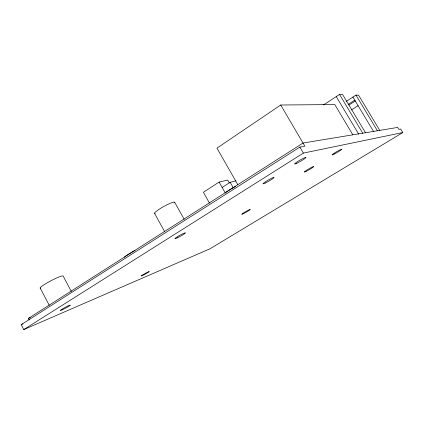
<?xml version="1.0" encoding="UTF-8"?>
<svg xmlns="http://www.w3.org/2000/svg" width="424" height="424" viewBox="0 0 424 424"><rect width="100%" height="100%" fill="white"/><g stroke="black" fill="none" stroke-linecap="round" stroke-linejoin="round"><path stroke-width="0.64" d="M352.837 134.827L334.796 104.569L280.709 105.004L216.956 148.146L237.811 184.689M323.523 104.935L339.534 94.425L342.634 94.552L365.504 132.733M229.236 182.855L227.619 180.009L219.081 182.076L203.388 192.273L209.472 203.07M346.339 101.336L355.964 95.098L358.598 95.204L379.761 130.38M348.173 104.405L354.756 100.154M348.91 105.088L355.439 100.88M222.139 187.461L230.158 182.299L235.903 180.857M351.485 109.933L358.089 105.703M29.224 319.972L28.408 318.403L303.028 143.047L397.691 127.423L398.851 129.347L400.664 129.023L402.8 132.553L209.949 248.814L23.765 329.575L21.2 324.636L299.863 147.102L304.877 146.206L280.709 105.004M23.765 329.575L303.377 153.096L402.8 132.553M21.2 324.636L22.912 323.909M28.408 318.403L30.242 317.64M355.964 95.098L377.413 130.772M352.906 97.075L373.613 131.562M339.534 94.425L362.732 133.194M336.253 96.577L358.704 134.148M299.863 147.102L303.377 153.096M230.158 182.299L233.417 188.023M219.081 182.076L225.372 193.153M174.709 202.301L184.202 219.33M154.559 213.394L164.655 231.647M71.365 291.553L63.203 276.178A12.996 1.505 -27.7 0 0 50.43 281.017A12.996 1.505 -27.7 0 0 40.54 288.246M40.158 287.997L49.274 305.333M226.056 192.279A9.402 1.06 -29.7 0 1 235.506 186.47M155.12 213.548A11.501 1.569 -28.9 0 1 163.934 206.409A11.501 1.569 -28.9 0 1 174.497 202.873M124.455 257.172A10.568 1.076 -28.7 0 1 135.055 250.404M265.281 183.046A6.392 0.625 -29.9 0 0 274.074 177.55A6.392 0.625 -29.9 0 0 266.325 181.212A6.392 0.625 -29.9 0 0 265.281 183.046M296.805 163.288A6.567 0.652 -30.2 0 0 306.011 157.527A6.567 0.652 -30.2 0 0 298.385 161.088A6.567 0.652 -30.2 0 0 296.805 163.288M305.985 171.439A5.486 0.456 -30.2 0 0 313.712 166.68A5.486 0.456 -30.2 0 0 307.4 169.727A5.486 0.456 -30.2 0 0 305.985 171.439M334.706 153.843A5.629 0.472 -30.4 0 0 341.808 149.211A5.629 0.472 -30.4 0 0 334.335 153.112A5.629 0.472 -30.4 0 0 334.706 153.843M243.625 213.564A4.908 0.371 -29.6 0 0 250.277 209.488A4.908 0.371 -29.6 0 0 244.144 212.535A4.908 0.371 -29.6 0 0 243.625 213.564M142.756 275.404A4.595 0.313 -29 0 0 149.29 271.588A4.595 0.313 -29 0 0 143.932 274.143A4.595 0.313 -29 0 0 142.756 275.404M62.63 309.653A5.655 0.44 -28.3 0 0 70.31 305.148A5.655 0.44 -28.3 0 0 63.059 308.555A5.655 0.44 -28.3 0 0 62.63 309.653M177.677 237.679A6.01 0.551 -29.1 0 0 185.399 232.84A6.01 0.551 -29.1 0 0 177.364 236.762A6.01 0.551 -29.1 0 0 177.677 237.679"/></g></svg>
